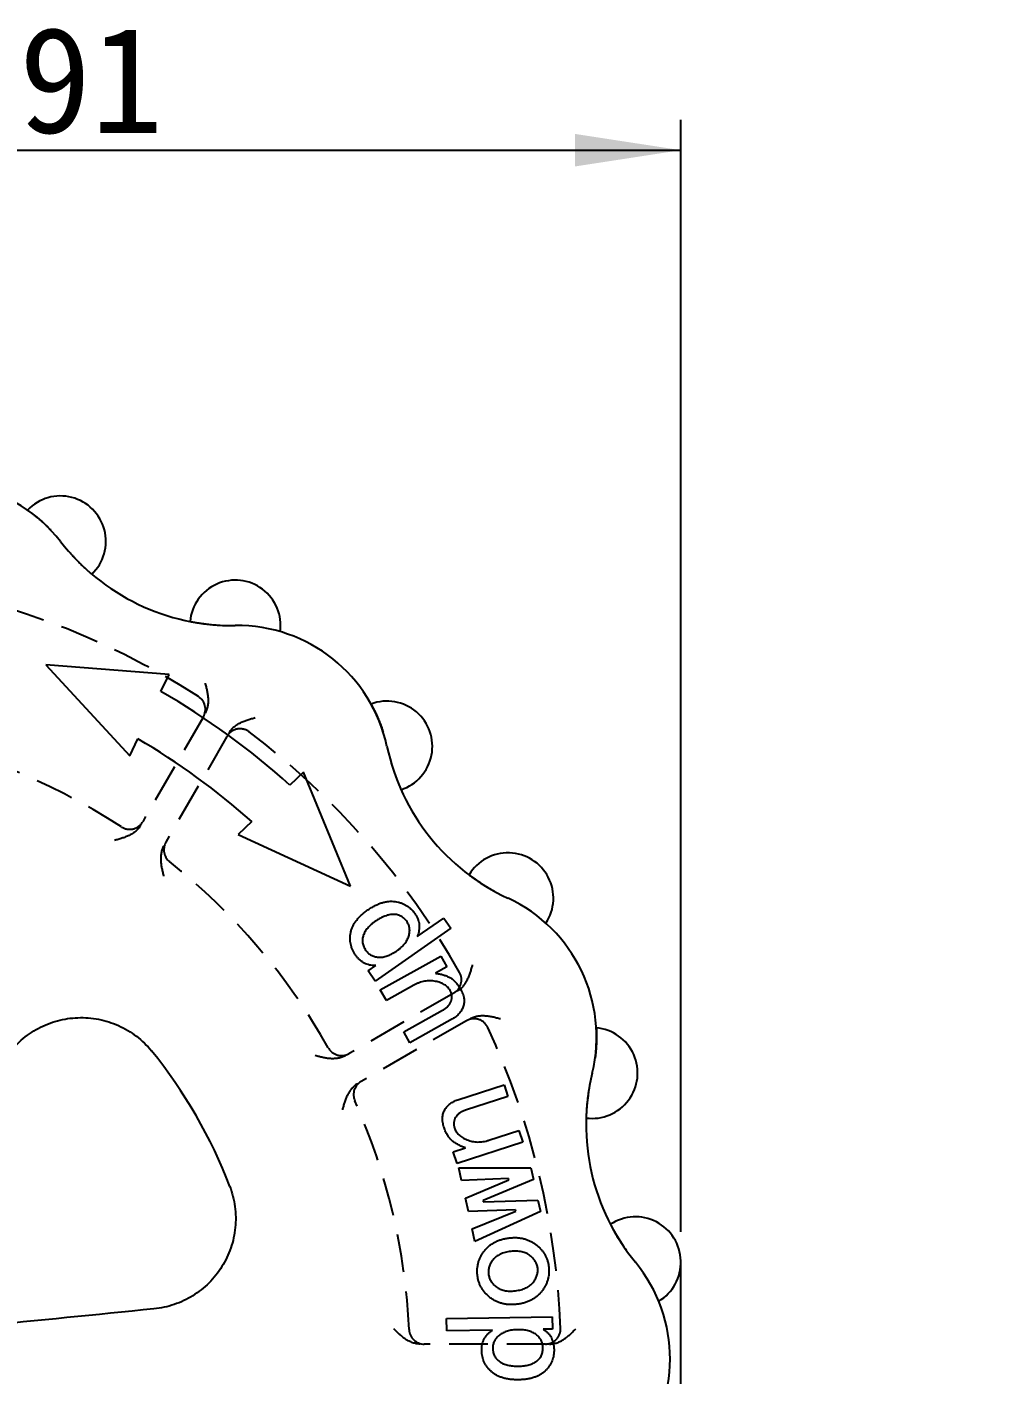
# Model space of a CAD drawing. Extents: x 2 to 295, y 1 to 209.
# Drawn here: x 121.78 to 153.99, y 118.82 to 163.33 of the extents above; entities that cross this region are included whole.
import ezdxf

# ---------------------------------------------------------------- set-up
doc = ezdxf.new("R2010")
doc.units = 0
for name, pattern in [('SLD-中心线', [34.29, 30.48, -1.27, 1.27, -1.27]), ('SLD-实线', [0]), ('SLD-虚线', [1.905, 1.27, -0.635])]:
    doc.linetypes.add(name, pattern=pattern)
doc.layers.get('0').update_dxf_attribs({"linetype": 'CONTINUOUS'})
doc.layers.add('DIM', color=5, linetype='SLD-实线')
doc.styles.add('SLDTEXTSTYLE11', font='', dxfattribs={"width": 0.67})
doc.styles.add('SLDTEXTSTYLE12', font='')
doc.styles.get('SLDTEXTSTYLE11').set_extended_font_data('宋体')
doc.styles.get('SLDTEXTSTYLE12').set_extended_font_data('宋体')
doc.dimstyles.new('SLDDIMSTYLE0', dxfattribs={"dimtxt": 3.5, "dimasz": 3.5, "dimexe": 0, "dimexo": 0.0625, "dimgap": 0.875, "dimtad": 2, "dimrnd": 1e-09, "dimzin": 12, "dimdsep": 46, "dimtxsty": 'SLDTEXTSTYLE11', "dimsah": 1, "dimcen": 0.09, "dimadec": 0, "dimazin": 0, "dimtfac": 1, "dimtofl": 0, "dimtmove": 0, "dimatfit": 3, "dimfxl": 0, "dimtolj": 1, "dimtzin": 12, "dimarcsym": 0})
doc.dimstyles.new('SLDDIMSTYLE1', dxfattribs={"dimtxt": 3.5, "dimasz": 3.5, "dimexe": 0, "dimexo": 0.0625, "dimgap": 0.875, "dimtad": 0, "dimtih": 1, "dimtoh": 1, "dimrnd": 1e-09, "dimzin": 12, "dimdsep": 46, "dimtxsty": 'SLDTEXTSTYLE11', "dimsah": 1, "dimcen": 0, "dimadec": 0, "dimazin": 0, "dimtfac": 1, "dimtmove": 0, "dimatfit": 3, "dimfxl": 0, "dimtolj": 1, "dimtzin": 12, "dimarcsym": 0})

# ---------------------------------------------------------------- blocks, each defined once
blk = doc.blocks.new('_D')
at = {"layer": 'DIM'}
for p, q in [((83.471, 123.514), (83.471, 160.261)), ((143.377, 123.514), (143.377, 160.261)), ((83.471, 159.261), (143.377, 159.261))]:
    blk.add_line(p, q, dxfattribs=at)
for points in [[(83.471, 159.261), (86.971, 158.722), (86.971, 159.799)], [(143.377, 159.261), (139.877, 159.799), (139.877, 158.722)]]:
    blk.add_solid(points, dxfattribs=at)
at = {"layer": 'DIM', "insert": (114.37, 163.334), "char_height": 3.5, "attachment_point": 1, "style": 'SLDTEXTSTYLE12'}
blk.add_mtext('59.91', dxfattribs=at)
blk = doc.blocks.new('_D_1')
at = {"layer": 'DIM'}
for p, q in [((111.893, 120.155), (106.003, 123.413)), ((111.893, 120.155), (114.955, 118.461)), ((114.955, 118.461), (145.874, 101.359)), ((145.874, 101.359), (150.184, 101.359))]:
    blk.add_line(p, q, dxfattribs=at)
for points in [[(111.893, 120.155), (109.09, 122.32), (108.569, 121.378)], [(114.955, 118.461), (117.757, 116.296), (118.279, 117.238)]]:
    blk.add_solid(points, dxfattribs=at)
at = {"layer": 'DIM', "insert": (147.462, 105.431), "char_height": 3.5, "attachment_point": 1, "style": 'SLDTEXTSTYLE12'}
blk.add_mtext('M4', dxfattribs=at)

msp = doc.modelspace()

# ---------------------------------------------------------------- linework, layer by layer
at = {"color": 7, "linetype": 'SLD-实线'}
for p, q in [((126.474, 141.935), (122.403, 142.251)), ((122.403, 142.251), (125.171, 139.249)), ((126.203, 141.375), (126.474, 141.935)), ((125.171, 139.249), (125.442, 139.808)), ((130.91, 138.711), (130.462, 138.281)), ((132.469, 134.938), (130.91, 138.711)), ((129.207, 137.073), (128.759, 136.642)), ((128.759, 136.642), (132.469, 134.938)), ((134.672, 133.275), (135.543, 133.883)), ((135.543, 133.883), (135.777, 133.548)), ((135.777, 133.548), (133.279, 131.805)), ((133.045, 132.14), (133.298, 132.316)), ((133.45, 131.513), (135.445, 132.628)), ((135.644, 132.273), (135.27, 132.064)), ((135.445, 132.628), (135.644, 132.273)), ((133.279, 131.805), (133.045, 132.14)), ((133.65, 131.158), (133.45, 131.513)), ((134.558, 131.665), (133.65, 131.158)), ((134.227, 130.125), (135.509, 130.841)), ((135.833, 130.554), (134.426, 129.768)), ((134.426, 129.768), (134.227, 130.125)), ((136.006, 127.881), (137.537, 128.378)), ((137.537, 128.378), (137.663, 127.99)), ((137.663, 127.99), (136.268, 127.537)), ((138.154, 126.479), (135.983, 125.774)), ((137.04, 126.545), (138.028, 126.867)), ((138.028, 126.867), (138.154, 126.479)), ((135.857, 126.161), (136.265, 126.294)), ((135.983, 125.774), (135.857, 126.161)), ((136.045, 125.63), (138.426, 125.627)), ((136.136, 125.211), (136.045, 125.63)), ((138.426, 125.627), (138.509, 125.247)), ((137.688, 125.277), (136.136, 125.211)), ((136.262, 124.632), (137.696, 125.237)), ((138.509, 125.247), (136.843, 124.55)), ((137.696, 125.237), (137.688, 125.277)), ((136.358, 124.194), (136.262, 124.632)), ((137.913, 124.24), (136.358, 124.194)), ((136.843, 124.55), (136.852, 124.51)), ((136.852, 124.51), (138.657, 124.569)), ((137.922, 124.2), (137.913, 124.24)), ((138.657, 124.569), (138.739, 124.191)), ((136.484, 123.615), (137.922, 124.2)), ((138.739, 124.191), (136.575, 123.196)), ((136.575, 123.196), (136.484, 123.615)), ((135.635, 120.653), (139.13, 120.713)), ((135.642, 120.244), (135.635, 120.653)), ((139.13, 120.713), (139.137, 120.304)), ((137.155, 120.269), (135.642, 120.244)), ((139.137, 120.304), (138.831, 120.299))]:
    msp.add_line(p, q, dxfattribs=at)
at = {"color": 7, "linetype": 'SLD-虚线'}
for p, q in [((127.603, 140.536), (125.6, 137.068)), ((128.383, 139.889), (126.365, 136.392)), ((135.881, 131.408), (132.417, 129.408)), ((136.296, 130.493), (132.816, 128.484)), ((138.904, 119.808), (134.901, 119.808))]:
    msp.add_line(p, q, dxfattribs=at)
at = {"color": 7, "linetype": 'SLD-中心线'}
msp.add_line((143.377, 116.102), (143.377, 122.514), dxfattribs=at)
at = {"color": 7, "linetype": 'SLD-实线'}
for centre, radius, start, end in [((118.886, 143.24), 5.052, 37.7587, 116.527), ((122.881, 146.334), 1.5, 313.7563, 136.2955), ((128.556, 150.729), 7.178, 217.7587, 270.8127), ((128.657, 143.552), 1.5, 352.2759, 174.8152), ((128.729, 138.5), 5.052, 12.0445, 90.8127), ((113.424, 119.308), 25.5, 48.0744, 59.9256), ((133.67, 139.555), 1.5, 288.042, 110.5812), ((113.424, 119.308), 23.763, 48.3811, 59.6189), ((140.69, 141.052), 7.178, 192.0445, 245.0984), ((137.668, 134.542), 1.5, 326.5617, 149.1009), ((135.541, 129.959), 5.052, 346.3302, 65.0984), ((140.45, 128.765), 1.5, 262.3277, 84.8669), ((113.424, 119.308), 16.1, 20.7763, 39.2469), ((147.425, 127.069), 7.178, 166.3302, 219.3841), ((141.877, 122.514), 1.5, 300.8474, 123.3866), ((137.971, 119.308), 5.052, 320.6159, 39.3841)]:
    msp.add_arc(centre, radius, start, end, dxfattribs=at)
at = {"color": 7, "linetype": 'SLD-虚线'}
for centre, radius, start, end in [((113.424, 119.308), 26, 57.3813, 82.111), ((127.17, 140.786), 0.5, 330, 57.3813), ((113.424, 119.308), 21, 56.8937, 80.6311), ((128.816, 139.639), 0.5, 52.8701, 150), ((113.424, 119.308), 26, 29.4383, 52.8701), ((125.167, 137.318), 0.5, 236.8937, 330), ((126.798, 136.142), 0.5, 150, 231.5346), ((113.424, 119.308), 21, 29.3338, 51.5346), ((135.631, 131.841), 0.5, 300, 29.4383), ((136.546, 130.06), 0.5, 24.9379, 120), ((113.424, 119.308), 26, 2.2475, 24.9379), ((132.167, 129.841), 0.5, 209.3338, 300), ((133.066, 128.051), 0.5, 120, 203.9929), ((113.424, 119.308), 21, 2.6659, 23.9929), ((134.901, 120.308), 0.5, 182.6659, 270), ((138.904, 120.308), 0.5, 270, 2.2475)]:
    msp.add_arc(centre, radius, start, end, dxfattribs=at)
for points, knots in [([(121.796, 147.37), (121.796, 147.37), (121.818, 147.355), (121.9, 147.296), (121.96, 147.251), (122.105, 147.135), (122.191, 147.064), (122.37, 146.902), (122.464, 146.81), (122.555, 146.714)], [0, 0, 0, 0, 0.25, 0.25, 0.5, 0.5, 0.75, 0.75, 1, 1, 1, 1]), ([(123.2, 145.95), (123.288, 145.851), (123.378, 145.757), (123.548, 145.585), (123.629, 145.508), (123.765, 145.383), (123.822, 145.334), (123.898, 145.268), (123.918, 145.251), (123.918, 145.251)], [0, 0, 0, 0, 0.25, 0.25, 0.5, 0.5, 0.75, 0.75, 1, 1, 1, 1]), ([(127.164, 143.688), (127.164, 143.688), (127.189, 143.683), (127.288, 143.664), (127.362, 143.651), (127.636, 143.608), (127.893, 143.577), (128.158, 143.562)], [0, 0, 0, 0, 0.25, 0.25, 0.5, 0.5, 1, 1, 1, 1]), ([(127.67, 140.652), (127.756, 140.803), (127.78, 140.978), (127.759, 141.32), (127.714, 141.488), (127.67, 141.653)], [0, 0, 0, 0, 0.5, 0.5, 1, 1, 1, 1]), ([(133.143, 140.959), (133.143, 140.959), (133.156, 140.936), (133.204, 140.846), (133.239, 140.78), (133.32, 140.613), (133.366, 140.511), (133.456, 140.287), (133.502, 140.164), (133.542, 140.038)], [0, 0, 0, 0, 0.25, 0.25, 0.5, 0.5, 0.75, 0.75, 1, 1, 1, 1]), ([(128.451, 140.005), (128.538, 140.156), (128.679, 140.265), (128.986, 140.419), (129.155, 140.465), (129.32, 140.511)], [0, 0, 0, 0, 0.5, 0.5, 1, 1, 1, 1]), ([(133.792, 139.069), (133.828, 138.942), (133.868, 138.819), (133.947, 138.59), (133.986, 138.486), (134.055, 138.314), (134.084, 138.245), (134.124, 138.153), (134.135, 138.128), (134.135, 138.128)], [0, 0, 0, 0, 0.25, 0.25, 0.5, 0.5, 0.75, 0.75, 1, 1, 1, 1]), ([(125.533, 136.952), (125.446, 136.801), (125.306, 136.693), (125, 136.541), (124.831, 136.495), (124.666, 136.45)], [0, 0, 0, 0, 0.5, 0.5, 1, 1, 1, 1]), ([(126.297, 136.275), (126.21, 136.124), (126.186, 135.947), (126.206, 135.603), (126.249, 135.433), (126.292, 135.266)], [0, 0, 0, 0, 0.5, 0.5, 1, 1, 1, 1]), ([(136.381, 135.312), (136.381, 135.312), (136.402, 135.296), (136.483, 135.236), (136.543, 135.193), (136.772, 135.035), (136.99, 134.896), (137.222, 134.768)], [0, 0, 0, 0, 0.25, 0.25, 0.5, 0.5, 1, 1, 1, 1]), ([(135.998, 131.475), (136.148, 131.562), (136.256, 131.702), (136.408, 132.008), (136.453, 132.176), (136.498, 132.341)], [0, 0, 0, 0, 0.5, 0.5, 1, 1, 1, 1]), ([(136.413, 130.56), (136.563, 130.647), (136.739, 130.671), (137.081, 130.65), (137.25, 130.605), (137.416, 130.562)], [0, 0, 0, 0, 0.5, 0.5, 1, 1, 1, 1]), ([(140.584, 130.259), (140.584, 130.259), (140.586, 130.233), (140.59, 130.131), (140.593, 130.056), (140.593, 129.871), (140.59, 129.759), (140.575, 129.518), (140.562, 129.387), (140.544, 129.256)], [0, 0, 0, 0, 0.25, 0.25, 0.5, 0.5, 0.75, 0.75, 1, 1, 1, 1]), ([(132.301, 129.341), (132.151, 129.254), (131.975, 129.23), (131.634, 129.252), (131.466, 129.297), (131.301, 129.341)], [0, 0, 0, 0, 0.5, 0.5, 1, 1, 1, 1]), ([(132.7, 128.416), (132.549, 128.329), (132.44, 128.189), (132.287, 127.882), (132.24, 127.713), (132.195, 127.548)], [0, 0, 0, 0, 0.5, 0.5, 1, 1, 1, 1]), ([(140.349, 128.275), (140.326, 128.145), (140.308, 128.016), (140.28, 127.776), (140.271, 127.665), (140.258, 127.48), (140.254, 127.406), (140.25, 127.305), (140.25, 127.278), (140.25, 127.278)], [0, 0, 0, 0, 0.25, 0.25, 0.5, 0.5, 0.75, 0.75, 1, 1, 1, 1]), ([(141.051, 123.766), (141.051, 123.766), (141.063, 123.743), (141.11, 123.654), (141.146, 123.588), (141.283, 123.348), (141.42, 123.127), (141.573, 122.911)], [0, 0, 0, 0, 0.25, 0.25, 0.5, 0.5, 1, 1, 1, 1]), ([(134.767, 119.808), (134.593, 119.808), (134.429, 119.875), (134.144, 120.065), (134.02, 120.188), (133.899, 120.308)], [0, 0, 0, 0, 0.5, 0.5, 1, 1, 1, 1]), ([(139.038, 119.808), (139.212, 119.808), (139.376, 119.875), (139.661, 120.064), (139.784, 120.188), (139.905, 120.308)], [0, 0, 0, 0, 0.5, 0.5, 1, 1, 1, 1])]:
    msp.add_open_spline(points, degree=3, knots=knots, dxfattribs=at)
at = {"color": 7, "linetype": 'SLD-实线'}
for points, knots in [([(133.037, 134.153), (133.077, 134.18), (133.154, 134.233), (133.273, 134.298), (133.389, 134.352), (133.503, 134.395), (133.616, 134.423), (133.725, 134.44), (133.833, 134.443), (133.938, 134.435), (134.039, 134.415), (134.134, 134.388), (134.224, 134.351), (134.308, 134.306), (134.387, 134.253), (134.46, 134.19), (134.528, 134.119), (134.567, 134.066), (134.587, 134.039)], [0, 0, 0, 0, 0.0823665, 0.1600069, 0.2327437, 0.3022429, 0.3683078, 0.4313463, 0.4926726, 0.552847, 0.6114311, 0.6682747, 0.723495, 0.777689, 0.8319038, 0.8869194, 0.9426146, 1, 1, 1, 1]), ([(132.626, 132.67), (132.608, 132.698), (132.572, 132.754), (132.528, 132.841), (132.494, 132.931), (132.469, 133.023), (132.455, 133.117), (132.45, 133.213), (132.456, 133.311), (132.47, 133.411), (132.496, 133.511), (132.536, 133.61), (132.588, 133.707), (132.653, 133.801), (132.731, 133.893), (132.821, 133.983), (132.923, 134.071), (132.999, 134.125), (133.037, 134.153)], [0, 0, 0, 0, 0.058035, 0.113978, 0.168998, 0.223677, 0.278019, 0.33322, 0.389729, 0.448221, 0.507769, 0.568652, 0.631751, 0.697316, 0.766145, 0.839645, 0.917533, 1, 1, 1, 1]), ([(134.333, 133.761), (134.318, 133.781), (134.289, 133.82), (134.241, 133.872), (134.189, 133.915), (134.134, 133.95), (134.076, 133.978), (134.015, 133.996), (133.951, 134.007), (133.885, 134.01), (133.816, 134.006), (133.745, 133.996), (133.673, 133.977), (133.6, 133.952), (133.525, 133.92), (133.449, 133.882), (133.371, 133.837), (133.321, 133.802), (133.294, 133.784)], [0, 0, 0, 0, 0.063128, 0.122873, 0.179865, 0.235067, 0.289051, 0.34257, 0.397281, 0.454057, 0.512848, 0.573401, 0.636007, 0.701902, 0.770929, 0.843422, 0.919242, 1, 1, 1, 1]), ([(134.587, 134.039), (134.607, 134.009), (134.646, 133.95), (134.689, 133.856), (134.721, 133.763), (134.736, 133.668), (134.739, 133.572), (134.729, 133.474), (134.707, 133.374), (134.684, 133.309), (134.672, 133.275)], [0, 0, 0, 0, 0.135078, 0.2623816, 0.3837149, 0.5016853, 0.61878, 0.7403617, 0.8662389, 1, 1, 1, 1]), ([(133.294, 133.784), (133.269, 133.766), (133.219, 133.731), (133.15, 133.674), (133.088, 133.616), (133.033, 133.557), (132.986, 133.498), (132.945, 133.438), (132.913, 133.377), (132.887, 133.315), (132.869, 133.253), (132.859, 133.19), (132.857, 133.127), (132.864, 133.064), (132.879, 133.001), (132.903, 132.938), (132.934, 132.875), (132.961, 132.835), (132.974, 132.814)], [0, 0, 0, 0, 0.08145, 0.158147, 0.231279, 0.299707, 0.365265, 0.427122, 0.486868, 0.544566, 0.600156, 0.65442, 0.708197, 0.762614, 0.817765, 0.875437, 0.935981, 1, 1, 1, 1]), ([(133.984, 132.795), (134.01, 132.814), (134.059, 132.85), (134.129, 132.907), (134.19, 132.967), (134.245, 133.028), (134.292, 133.091), (134.331, 133.155), (134.364, 133.221), (134.389, 133.288), (134.406, 133.354), (134.417, 133.419), (134.421, 133.482), (134.417, 133.542), (134.408, 133.601), (134.389, 133.656), (134.365, 133.711), (134.344, 133.744), (134.333, 133.761)], [0, 0, 0, 0, 0.082825, 0.161231, 0.23631, 0.307913, 0.375883, 0.44137, 0.505729, 0.568143, 0.628602, 0.685646, 0.740515, 0.79324, 0.844282, 0.895642, 0.946826, 1, 1, 1, 1]), ([(133.298, 132.316), (133.262, 132.316), (133.193, 132.317), (133.093, 132.332), (133, 132.358), (132.915, 132.397), (132.835, 132.447), (132.761, 132.511), (132.689, 132.584), (132.648, 132.641), (132.626, 132.67)], [0, 0, 0, 0, 0.1348153, 0.2604515, 0.3805753, 0.4965377, 0.6134786, 0.7348656, 0.8636178, 1, 1, 1, 1]), ([(132.974, 132.814), (132.986, 132.798), (133.01, 132.766), (133.052, 132.724), (133.098, 132.687), (133.149, 132.658), (133.202, 132.631), (133.261, 132.613), (133.324, 132.6), (133.391, 132.591), (133.46, 132.59), (133.532, 132.597), (133.604, 132.611), (133.678, 132.633), (133.753, 132.662), (133.83, 132.699), (133.907, 132.743), (133.958, 132.778), (133.984, 132.795)], [0, 0, 0, 0, 0.05332, 0.105635, 0.157324, 0.209018, 0.261878, 0.316326, 0.373113, 0.4327, 0.494575, 0.557507, 0.622797, 0.691034, 0.762214, 0.837337, 0.916331, 1, 1, 1, 1]), ([(135.754, 131.492), (135.742, 131.511), (135.719, 131.548), (135.676, 131.599), (135.626, 131.644), (135.568, 131.685), (135.503, 131.72), (135.432, 131.75), (135.353, 131.776), (135.269, 131.795), (135.181, 131.809), (135.092, 131.814), (135.002, 131.81), (134.913, 131.798), (134.823, 131.778), (134.735, 131.749), (134.645, 131.711), (134.588, 131.681), (134.558, 131.665)], [0, 0, 0, 0, 0.049917, 0.099647, 0.150238, 0.202775, 0.257961, 0.316404, 0.378044, 0.443928, 0.511581, 0.578861, 0.645863, 0.713515, 0.781838, 0.852503, 0.924934, 1, 1, 1, 1]), ([(135.27, 132.064), (135.315, 132.057), (135.402, 132.045), (135.526, 132.014), (135.642, 131.974), (135.749, 131.924), (135.849, 131.858), (135.94, 131.772), (136.025, 131.667), (136.073, 131.587), (136.098, 131.545)], [0, 0, 0, 0, 0.132243, 0.257224, 0.37673, 0.490494, 0.604453, 0.726298, 0.857201, 1, 1, 1, 1]), ([(135.509, 130.841), (135.542, 130.861), (135.606, 130.9), (135.686, 130.971), (135.748, 131.05), (135.791, 131.135), (135.814, 131.224), (135.815, 131.315), (135.797, 131.407), (135.769, 131.463), (135.754, 131.492)], [0, 0, 0, 0, 0.148123, 0.284037, 0.409681, 0.530111, 0.646624, 0.760017, 0.875855, 1, 1, 1, 1]), ([(136.098, 131.545), (136.112, 131.519), (136.139, 131.468), (136.171, 131.39), (136.196, 131.314), (136.212, 131.24), (136.219, 131.168), (136.218, 131.098), (136.209, 131.03), (136.19, 130.964), (136.166, 130.901), (136.135, 130.84), (136.098, 130.784), (136.056, 130.731), (136.009, 130.681), (135.956, 130.635), (135.897, 130.592), (135.855, 130.567), (135.833, 130.554)], [0, 0, 0, 0, 0.076591, 0.148781, 0.217048, 0.281959, 0.343906, 0.403968, 0.462972, 0.521756, 0.579921, 0.638063, 0.695521, 0.753945, 0.812605, 0.872586, 0.935241, 1, 1, 1, 1]), ([(121.131, 129.345), (121.266, 129.532), (121.418, 129.7), (121.76, 130), (121.95, 130.132), (122.35, 130.347), (122.562, 130.431), (123.006, 130.552), (123.231, 130.586), (123.687, 130.602), (123.92, 130.584), (124.37, 130.496), (124.588, 130.427), (125.012, 130.236), (125.21, 130.118), (125.575, 129.838), (125.744, 129.675), (125.892, 129.494)], [0, 0, 0, 0, 0.125, 0.125, 0.25, 0.25, 0.375, 0.375, 0.5, 0.5, 0.625, 0.625, 0.75, 0.75, 0.875, 0.875, 1, 1, 1, 1]), ([(135.555, 126.963), (135.546, 126.991), (135.529, 127.046), (135.513, 127.129), (135.504, 127.208), (135.502, 127.283), (135.51, 127.355), (135.524, 127.423), (135.547, 127.488), (135.578, 127.549), (135.615, 127.606), (135.656, 127.66), (135.703, 127.707), (135.754, 127.752), (135.81, 127.791), (135.871, 127.825), (135.936, 127.857), (135.983, 127.873), (136.006, 127.881)], [0, 0, 0, 0, 0.076756, 0.149387, 0.217608, 0.281952, 0.344186, 0.404011, 0.462906, 0.521749, 0.580622, 0.638361, 0.696, 0.754119, 0.812999, 0.873202, 0.935219, 1, 1, 1, 1]), ([(136.268, 127.537), (136.231, 127.524), (136.161, 127.499), (136.069, 127.443), (135.993, 127.379), (135.935, 127.303), (135.896, 127.221), (135.876, 127.132), (135.878, 127.04), (135.894, 126.979), (135.902, 126.948)], [0, 0, 0, 0, 0.149008, 0.284624, 0.410575, 0.53101, 0.647527, 0.759753, 0.875879, 1, 1, 1, 1]), ([(136.265, 126.294), (136.222, 126.308), (136.14, 126.337), (136.024, 126.392), (135.919, 126.454), (135.824, 126.524), (135.738, 126.607), (135.666, 126.71), (135.602, 126.828), (135.571, 126.917), (135.555, 126.963)], [0, 0, 0, 0, 0.131671, 0.256784, 0.375625, 0.489395, 0.604081, 0.725844, 0.856747, 1, 1, 1, 1]), ([(135.902, 126.948), (135.91, 126.927), (135.925, 126.886), (135.959, 126.828), (135.998, 126.773), (136.048, 126.723), (136.103, 126.675), (136.168, 126.632), (136.24, 126.592), (136.319, 126.556), (136.402, 126.525), (136.489, 126.504), (136.576, 126.49), (136.666, 126.484), (136.757, 126.487), (136.851, 126.498), (136.945, 126.517), (137.008, 126.536), (137.04, 126.545)], [0, 0, 0, 0, 0.049915, 0.099672, 0.150441, 0.202862, 0.258486, 0.316198, 0.377967, 0.444123, 0.511613, 0.578649, 0.645751, 0.712992, 0.781706, 0.852053, 0.92501, 1, 1, 1, 1]), ([(128.477, 125.019), (128.56, 124.801), (128.616, 124.578), (128.676, 124.121), (128.68, 123.886), (128.635, 123.43), (128.586, 123.204), (128.436, 122.767), (128.338, 122.561), (128.096, 122.173), (127.951, 121.991), (127.63, 121.67), (127.449, 121.527), (127.061, 121.286), (126.856, 121.189), (126.425, 121.042), (126.199, 120.993), (125.97, 120.97)], [0, 0, 0, 0, 0.125, 0.125, 0.25, 0.25, 0.375, 0.375, 0.5, 0.5, 0.625, 0.625, 0.75, 0.75, 0.875, 0.875, 1, 1, 1, 1]), ([(136.658, 122.081), (136.654, 122.118), (136.647, 122.19), (136.652, 122.299), (136.665, 122.404), (136.688, 122.508), (136.724, 122.608), (136.769, 122.706), (136.825, 122.801), (136.891, 122.892), (136.965, 122.978), (137.049, 123.055), (137.14, 123.122), (137.238, 123.18), (137.344, 123.229), (137.458, 123.268), (137.579, 123.298), (137.663, 123.309), (137.706, 123.315)], [0, 0, 0, 0, 0.061077, 0.120875, 0.1793, 0.237338, 0.296009, 0.355098, 0.415995, 0.478535, 0.541803, 0.604271, 0.666469, 0.7291, 0.793445, 0.859561, 0.928046, 1, 1, 1, 1]), ([(137.706, 123.315), (137.749, 123.319), (137.833, 123.327), (137.958, 123.327), (138.078, 123.315), (138.193, 123.293), (138.302, 123.259), (138.406, 123.213), (138.506, 123.158), (138.598, 123.092), (138.684, 123.018), (138.761, 122.939), (138.827, 122.855), (138.884, 122.765), (138.931, 122.67), (138.969, 122.571), (138.998, 122.466), (139.008, 122.394), (139.013, 122.358)], [0, 0, 0, 0, 0.071554, 0.140164, 0.206625, 0.27073, 0.333559, 0.395821, 0.458574, 0.52176, 0.584454, 0.645159, 0.704052, 0.762664, 0.820712, 0.879385, 0.938748, 1, 1, 1, 1]), ([(137.759, 122.869), (137.726, 122.865), (137.662, 122.856), (137.571, 122.835), (137.487, 122.81), (137.41, 122.779), (137.34, 122.741), (137.277, 122.699), (137.222, 122.649), (137.173, 122.596), (137.132, 122.539), (137.097, 122.481), (137.068, 122.423), (137.046, 122.364), (137.03, 122.305), (137.021, 122.245), (137.018, 122.184), (137.021, 122.144), (137.023, 122.124)], [0, 0, 0, 0, 0.084587, 0.16446, 0.238858, 0.310101, 0.377445, 0.442096, 0.505088, 0.566845, 0.626862, 0.684686, 0.739649, 0.792827, 0.845358, 0.896579, 0.948278, 1, 1, 1, 1]), ([(138.648, 122.315), (138.645, 122.335), (138.639, 122.374), (138.622, 122.433), (138.599, 122.489), (138.57, 122.543), (138.534, 122.595), (138.494, 122.645), (138.445, 122.692), (138.392, 122.739), (138.333, 122.78), (138.267, 122.814), (138.196, 122.841), (138.119, 122.861), (138.037, 122.874), (137.949, 122.88), (137.855, 122.879), (137.792, 122.872), (137.759, 122.869)], [0, 0, 0, 0, 0.05182, 0.103161, 0.155042, 0.207225, 0.260303, 0.315604, 0.372917, 0.43326, 0.495504, 0.557858, 0.622664, 0.69009, 0.760853, 0.835576, 0.915607, 1, 1, 1, 1]), ([(137.964, 121.123), (137.921, 121.119), (137.837, 121.111), (137.712, 121.111), (137.592, 121.123), (137.477, 121.146), (137.368, 121.179), (137.264, 121.225), (137.165, 121.28), (137.072, 121.346), (136.987, 121.42), (136.91, 121.499), (136.844, 121.584), (136.786, 121.673), (136.74, 121.768), (136.701, 121.868), (136.673, 121.972), (136.663, 122.044), (136.658, 122.081)], [0, 0, 0, 0, 0.071567, 0.140189, 0.206661, 0.270778, 0.333618, 0.395891, 0.458244, 0.521442, 0.584147, 0.644862, 0.703999, 0.762622, 0.820681, 0.879363, 0.938737, 1, 1, 1, 1]), ([(137.023, 122.124), (137.026, 122.104), (137.032, 122.064), (137.049, 122.006), (137.072, 121.95), (137.101, 121.895), (137.136, 121.843), (137.178, 121.794), (137.225, 121.746), (137.278, 121.699), (137.338, 121.659), (137.403, 121.624), (137.474, 121.597), (137.551, 121.577), (137.633, 121.564), (137.721, 121.559), (137.815, 121.559), (137.878, 121.566), (137.911, 121.569)], [0, 0, 0, 0, 0.051841, 0.103203, 0.155105, 0.207309, 0.260806, 0.315783, 0.373415, 0.433783, 0.495245, 0.558373, 0.622558, 0.690011, 0.760803, 0.835716, 0.915573, 1, 1, 1, 1]), ([(137.911, 121.569), (137.944, 121.574), (138.008, 121.583), (138.099, 121.602), (138.183, 121.629), (138.26, 121.66), (138.33, 121.698), (138.393, 121.74), (138.449, 121.789), (138.498, 121.843), (138.539, 121.9), (138.574, 121.957), (138.602, 122.016), (138.625, 122.075), (138.641, 122.134), (138.65, 122.194), (138.653, 122.254), (138.65, 122.294), (138.648, 122.315)], [0, 0, 0, 0, 0.084815, 0.1643, 0.239017, 0.310208, 0.377503, 0.442107, 0.504825, 0.566537, 0.627125, 0.684276, 0.73984, 0.792979, 0.845472, 0.896655, 0.948315, 1, 1, 1, 1]), ([(139.013, 122.358), (139.017, 122.321), (139.023, 122.248), (139.019, 122.14), (139.006, 122.034), (138.983, 121.931), (138.947, 121.831), (138.902, 121.733), (138.846, 121.638), (138.78, 121.546), (138.705, 121.46), (138.621, 121.383), (138.53, 121.316), (138.432, 121.258), (138.326, 121.209), (138.212, 121.17), (138.091, 121.141), (138.007, 121.129), (137.964, 121.123)], [0, 0, 0, 0, 0.061042, 0.120806, 0.179198, 0.237203, 0.295841, 0.355312, 0.415765, 0.478667, 0.542064, 0.604497, 0.666659, 0.729254, 0.793563, 0.859641, 0.928087, 1, 1, 1, 1]), ([(136.798, 119.589), (136.799, 119.625), (136.8, 119.696), (136.815, 119.798), (136.843, 119.892), (136.881, 119.979), (136.932, 120.061), (136.995, 120.136), (137.069, 120.207), (137.126, 120.248), (137.155, 120.269)], [0, 0, 0, 0, 0.135156, 0.262208, 0.382904, 0.500412, 0.617904, 0.739367, 0.865883, 1, 1, 1, 1]), ([(137.993, 120.284), (137.961, 120.283), (137.9, 120.281), (137.81, 120.272), (137.726, 120.257), (137.647, 120.237), (137.573, 120.21), (137.504, 120.18), (137.441, 120.143), (137.383, 120.101), (137.331, 120.056), (137.285, 120.008), (137.247, 119.959), (137.217, 119.906), (137.192, 119.852), (137.176, 119.796), (137.166, 119.737), (137.165, 119.697), (137.165, 119.677)], [0, 0, 0, 0, 0.08295, 0.161378, 0.235896, 0.307506, 0.375196, 0.441439, 0.505365, 0.568011, 0.628442, 0.685731, 0.740505, 0.792832, 0.844864, 0.895979, 0.947037, 1, 1, 1, 1]), ([(138.82, 119.706), (138.819, 119.726), (138.817, 119.766), (138.807, 119.824), (138.788, 119.88), (138.765, 119.934), (138.732, 119.984), (138.695, 120.033), (138.65, 120.079), (138.599, 120.122), (138.542, 120.162), (138.479, 120.196), (138.411, 120.226), (138.338, 120.248), (138.259, 120.266), (138.175, 120.277), (138.086, 120.284), (138.024, 120.284), (137.993, 120.284)], [0, 0, 0, 0, 0.053701, 0.105764, 0.157286, 0.209175, 0.261701, 0.316358, 0.372614, 0.432313, 0.494219, 0.557139, 0.622654, 0.690582, 0.761517, 0.83659, 0.91619, 1, 1, 1, 1]), ([(138.831, 120.299), (138.861, 120.279), (138.918, 120.24), (138.991, 120.171), (139.055, 120.098), (139.103, 120.018), (139.141, 119.932), (139.168, 119.838), (139.185, 119.737), (139.188, 119.667), (139.19, 119.631)], [0, 0, 0, 0, 0.1343104, 0.2602924, 0.3802753, 0.4967333, 0.6130035, 0.7352985, 0.86336, 1, 1, 1, 1]), ([(138.022, 118.629), (137.974, 118.629), (137.881, 118.629), (137.745, 118.64), (137.619, 118.66), (137.501, 118.689), (137.392, 118.728), (137.291, 118.774), (137.199, 118.832), (137.117, 118.897), (137.045, 118.97), (136.98, 119.046), (136.926, 119.127), (136.88, 119.211), (136.845, 119.3), (136.82, 119.393), (136.803, 119.49), (136.8, 119.556), (136.798, 119.589)], [0, 0, 0, 0, 0.082133, 0.159627, 0.232465, 0.301989, 0.36747, 0.43081, 0.492001, 0.552226, 0.610968, 0.667625, 0.723211, 0.777787, 0.832293, 0.886759, 0.942604, 1, 1, 1, 1]), ([(137.165, 119.677), (137.166, 119.652), (137.168, 119.604), (137.18, 119.534), (137.198, 119.469), (137.225, 119.409), (137.258, 119.354), (137.298, 119.304), (137.345, 119.259), (137.398, 119.219), (137.459, 119.186), (137.523, 119.155), (137.592, 119.13), (137.667, 119.11), (137.747, 119.095), (137.831, 119.084), (137.921, 119.079), (137.982, 119.079), (138.014, 119.079)], [0, 0, 0, 0, 0.063092, 0.122786, 0.180364, 0.235618, 0.289535, 0.343536, 0.398613, 0.455086, 0.513758, 0.574213, 0.63678, 0.701975, 0.770826, 0.843658, 0.919657, 1, 1, 1, 1]), ([(138.014, 119.079), (138.045, 119.08), (138.107, 119.082), (138.196, 119.09), (138.279, 119.104), (138.357, 119.122), (138.43, 119.144), (138.497, 119.172), (138.559, 119.204), (138.615, 119.241), (138.665, 119.282), (138.708, 119.329), (138.744, 119.38), (138.773, 119.436), (138.795, 119.497), (138.811, 119.563), (138.82, 119.633), (138.82, 119.681), (138.82, 119.706)], [0, 0, 0, 0, 0.081626, 0.158539, 0.231261, 0.299799, 0.365386, 0.427432, 0.486999, 0.544619, 0.600063, 0.654702, 0.707993, 0.762314, 0.817854, 0.8755, 0.935952, 1, 1, 1, 1]), ([(139.19, 119.631), (139.189, 119.597), (139.188, 119.531), (139.177, 119.434), (139.155, 119.34), (139.123, 119.251), (139.084, 119.165), (139.034, 119.082), (138.975, 119.003), (138.907, 118.929), (138.83, 118.86), (138.742, 118.8), (138.644, 118.749), (138.538, 118.707), (138.422, 118.673), (138.297, 118.65), (138.162, 118.633), (138.069, 118.63), (138.022, 118.629)], [0, 0, 0, 0, 0.057793, 0.113915, 0.169173, 0.223364, 0.277934, 0.333047, 0.389832, 0.447901, 0.507245, 0.568326, 0.631351, 0.6968, 0.765992, 0.83932, 0.917315, 1, 1, 1, 1])]:
    msp.add_open_spline(points, degree=3, knots=knots, dxfattribs=at)
msp.add_open_spline([(125.97, 120.97), (124.061, 120.779), (122.14, 120.588), (120.207, 120.395)], degree=3, dxfattribs=at)

# ---------------------------------------------------------------- dimensions: what is measured, and where the dimension line sits
at = {"layer": 'DIM'}
dim = msp.add_linear_dim(base=(143.377, 159.261), p1=(83.471, 122.514), p2=(143.377, 122.514), dimstyle='SLDDIMSTYLE0', dxfattribs=at)
dim.commit()
dim.dimension.update_dxf_attribs({"geometry": '_D', "text_midpoint": (117.773, 159.261), "dimtype": 160})
dim = msp.add_diameter_dim_2p(p1=(114.955, 118.461), p2=(111.893, 120.155), text='M4', dimstyle='SLDDIMSTYLE1', override={"dimpost": '<>'}, dxfattribs=at)
dim.commit()
dim.dimension.update_dxf_attribs({"geometry": '_D_1', "text_midpoint": (148.823, 103.396), "dimtype": 163})

doc.saveas('drawing.dxf')
